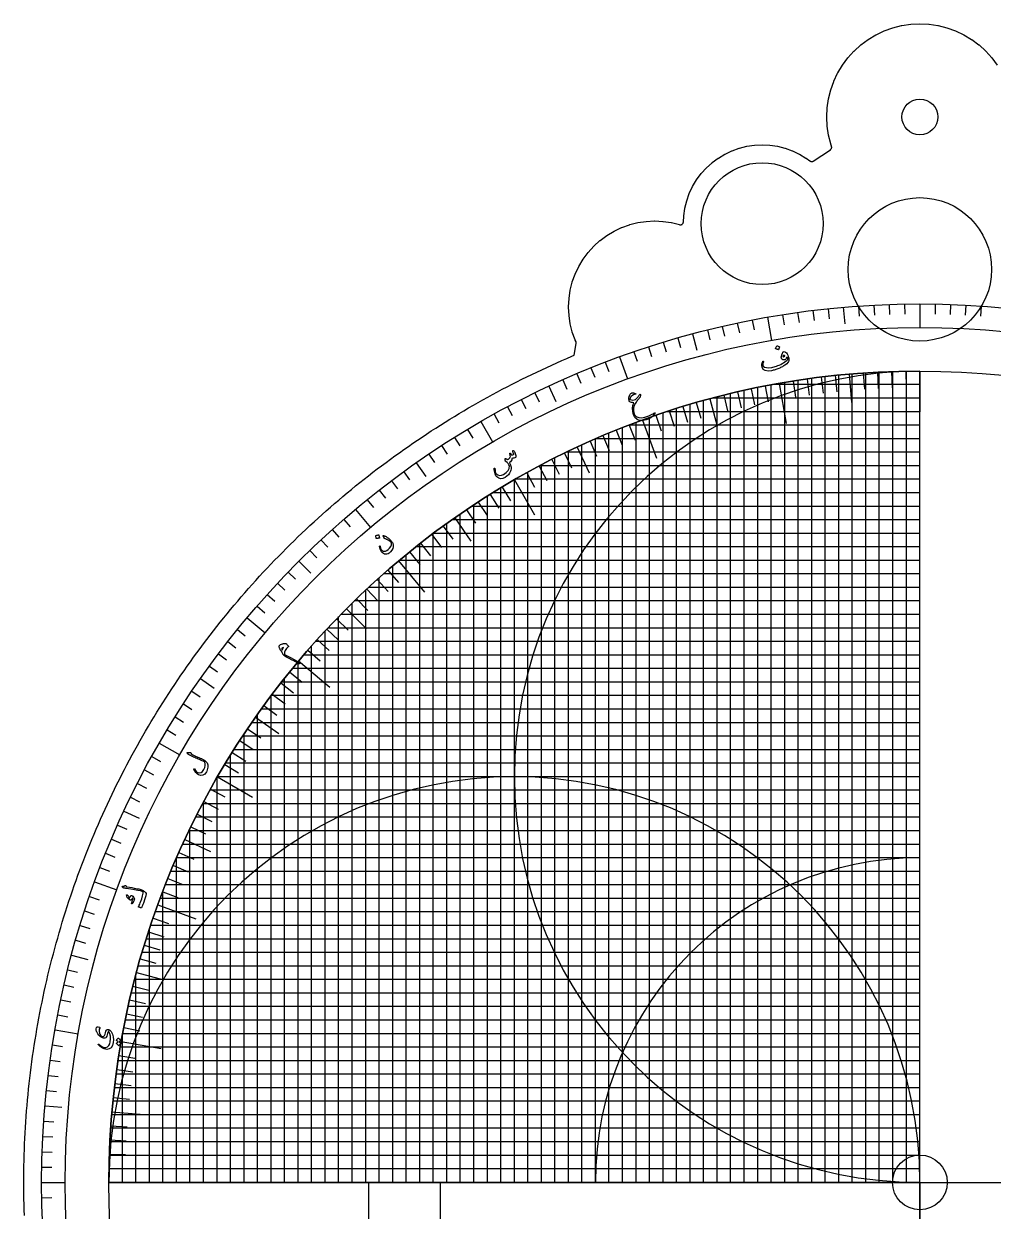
# Model space of a CAD drawing. Header units: millimetres. Extents: x -92 to 92, y -92 to 118.
# Drawn here: x -91.5 to 7.5, y -2.9 to 118.3 of the extents above; entities that cross this region are included whole.
import ezdxf

# ---------------------------------------------------------------- set-up
doc = ezdxf.new("R2010")
doc.units = ezdxf.units.MM
for name, color, linetype in [('CUT_INNER', 6, 'Continuous'), ('CUT_OUTER', 1, 'Continuous'), ('ENGRAVE', 7, 'Continuous'), ('ENGRAVE_FINE', 8, 'Continuous'), ('TEXT', 5, 'Continuous')]:
    doc.layers.add(name, color=color, linetype=linetype)

msp = doc.modelspace()

# ---------------------------------------------------------------- linework, layer by layer
at = {"layer": 'CUT_INNER'}
for centre, radius in [((0, 108.7491), 1.83), ((-16.104, 97.8606), 6.222), ((0, 93.1941), 7.32), ((0, 0), 2.795)]:
    msp.add_circle(centre, radius, dxfattribs=at)
at = {"layer": 'CUT_OUTER'}
msp.add_lwpolyline([(-91.438, -3.3679), (-91.4569, -2.8067), (-91.4724, -2.2455), (-91.4845, -1.6842), (-91.4931, -1.1228), (-91.4983, -0.5614), (-91.5, 0), (-91.4983, 0.5614), (-91.4931, 1.1228), (-91.4845, 1.6842), (-91.4724, 2.2455), (-91.4569, 2.8067), (-91.438, 3.3679), (-91.4156, 3.9289), (-91.3898, 4.4897), (-91.3605, 5.0504), (-91.3278, 5.6108), (-91.2917, 6.1711), (-91.2521, 6.7312), (-91.2091, 7.2909), (-91.1626, 7.8505), (-91.1127, 8.4097), (-91.0594, 8.9686), (-91.0027, 9.5271), (-90.9425, 10.0853), (-90.8789, 10.6432), (-90.8119, 11.2006), (-90.7414, 11.7576), (-90.6676, 12.3141), (-90.5903, 12.8702), (-90.5097, 13.4258), (-90.4256, 13.9809), (-90.3381, 14.5355), (-90.2472, 15.0896), (-90.1529, 15.643), (-90.0552, 16.1959), (-89.9542, 16.7481), (-89.8497, 17.2998), (-89.7419, 17.8508), (-89.6306, 18.4011), (-89.516, 18.9507), (-89.3981, 19.4996), (-89.2767, 20.0478), (-89.1521, 20.5952), (-89.024, 21.1418), (-88.8926, 21.6877), (-88.7579, 22.2327), (-88.6198, 22.7769), (-88.4783, 23.3202), (-88.3336, 23.8627), (-88.1855, 24.4042), (-88.0341, 24.9449), (-87.8794, 25.4846), (-87.7214, 26.0233), (-87.56, 26.561), (-87.3954, 27.0978), (-87.2275, 27.6335), (-87.0563, 28.1682), (-86.8818, 28.7019), (-86.7041, 29.2344), (-86.5231, 29.7659), (-86.3388, 30.2962), (-86.1513, 30.8254), (-85.9605, 31.3535), (-85.7665, 31.8803), (-85.5693, 32.406), (-85.3688, 32.9304), (-85.1652, 33.4536), (-84.9583, 33.9755), (-84.7482, 34.4962), (-84.535, 35.0155), (-84.3185, 35.5336), (-84.0989, 36.0503), (-83.8761, 36.5656), (-83.6502, 37.0796), (-83.4211, 37.5922), (-83.1889, 38.1033), (-82.9535, 38.613), (-82.715, 39.1213), (-82.4734, 39.6281), (-82.2287, 40.1334), (-81.9809, 40.6372), (-81.73, 41.1394), (-81.4761, 41.6401), (-81.219, 42.1393), (-80.9589, 42.6368), (-80.6958, 43.1328), (-80.4296, 43.6271), (-80.1604, 44.1198), (-79.8882, 44.6108), (-79.613, 45.1002), (-79.3347, 45.5878), (-79.0535, 46.0738), (-78.7693, 46.558), (-78.4822, 47.0404), (-78.1921, 47.5211), (-77.899, 48), (-77.603, 48.477), (-77.3041, 48.9523), (-77.0023, 49.4257), (-76.6976, 49.8972), (-76.39, 50.3669), (-76.0795, 50.8347), (-75.7661, 51.3005), (-75.4499, 51.7645), (-75.1309, 52.2264), (-74.809, 52.6864), (-74.4843, 53.1445), (-74.1568, 53.6005), (-73.8266, 54.0545), (-73.4935, 54.5065), (-73.1577, 54.9564), (-72.8191, 55.4043), (-72.4778, 55.85), (-72.1337, 56.2937), (-71.7869, 56.7352), (-71.4375, 57.1746), (-71.0853, 57.6119), (-70.7305, 58.047), (-70.373, 58.4799), (-70.0128, 58.9106), (-69.65, 59.3391), (-69.2846, 59.7653), (-68.9166, 60.1893), (-68.546, 60.611), (-68.1728, 61.0305), (-67.797, 61.4476), (-67.4187, 61.8625), (-67.0379, 62.275), (-66.6545, 62.6852), (-66.2686, 63.093), (-65.8802, 63.4984), (-65.4894, 63.9014), (-65.096, 64.3021), (-64.7003, 64.7003), (-64.3021, 65.096), (-63.9014, 65.4894), (-63.4984, 65.8802), (-63.093, 66.2686), (-62.6852, 66.6545), (-62.275, 67.0379), (-61.8625, 67.4187), (-61.4476, 67.797), (-61.0305, 68.1728), (-60.611, 68.546), (-60.1893, 68.9166), (-59.7653, 69.2846), (-59.3391, 69.65), (-58.9106, 70.0128), (-58.4799, 70.373), (-58.047, 70.7305), (-57.6119, 71.0853), (-57.1746, 71.4375), (-56.7352, 71.7869), (-56.2937, 72.1337), (-55.85, 72.4778), (-55.4043, 72.8191), (-54.9564, 73.1577), (-54.5065, 73.4935), (-54.0545, 73.8266), (-53.6005, 74.1568), (-53.1445, 74.4843), (-52.6864, 74.809), (-52.2264, 75.1309), (-51.7645, 75.4499), (-51.3005, 75.7661), (-50.8347, 76.0795), (-50.3669, 76.39), (-49.8972, 76.6976), (-49.4257, 77.0023), (-48.9523, 77.3041), (-48.477, 77.603), (-48, 77.899), (-47.5211, 78.1921), (-47.0404, 78.4822), (-46.558, 78.7693), (-46.0738, 79.0535), (-45.5878, 79.3347), (-45.1002, 79.613), (-44.6108, 79.8882), (-44.1198, 80.1604), (-43.6271, 80.4296), (-43.1328, 80.6958), (-42.6368, 80.9589), (-42.1393, 81.219), (-41.6401, 81.4761), (-41.1394, 81.73), (-40.6372, 81.9809), (-40.1334, 82.2287), (-39.6281, 82.4734), (-39.1213, 82.715), (-38.613, 82.9535), (-38.1033, 83.1889), (-37.5922, 83.4211), (-37.0796, 83.6502), (-36.5656, 83.8761), (-36.0503, 84.0989), (-35.5336, 84.3185), (-35.2866, 84.4217), (-35.0861, 85.6248), (-35.0826, 85.6549), (-35.0822, 85.6852), (-35.0848, 85.7155), (-35.0905, 85.7453), (-35.0992, 85.7743), (-35.1108, 85.8024), (-35.1962, 85.983), (-35.2018, 85.9966), (-35.4873, 86.7943), (-35.4916, 86.8084), (-35.6974, 87.6303), (-35.7003, 87.6447), (-35.8246, 88.4829), (-35.8261, 88.4975), (-35.8676, 89.3438), (-35.8676, 89.3585), (-35.8261, 90.2048), (-35.8246, 90.2194), (-35.7003, 91.0575), (-35.6974, 91.072), (-35.4916, 91.8939), (-35.4873, 91.9079), (-35.2018, 92.7057), (-35.1962, 92.7193), (-34.8339, 93.4852), (-34.827, 93.4982), (-34.3914, 94.2249), (-34.3832, 94.2372), (-33.8785, 94.9177), (-33.8692, 94.9291), (-33.3002, 95.5569), (-33.2898, 95.5673), (-32.662, 96.1363), (-32.6506, 96.1456), (-31.97, 96.6504), (-31.9578, 96.6586), (-31.2311, 97.0941), (-31.2181, 97.1011), (-30.4521, 97.4633), (-30.4386, 97.469), (-29.6408, 97.7544), (-29.6267, 97.7587), (-28.8048, 97.9646), (-28.7904, 97.9674), (-27.9523, 98.0918), (-27.9376, 98.0932), (-27.0914, 98.1348), (-27.0766, 98.1348), (-26.2304, 98.0932), (-26.2157, 98.0918), (-25.3776, 97.9674), (-25.3632, 97.9646), (-24.5413, 97.7587), (-24.5345, 97.7566), (-24.5067, 97.7496), (-24.4783, 97.7453), (-24.4497, 97.7437), (-24.4211, 97.7449), (-24.3926, 97.7487), (-24.3647, 97.7553), (-24.3376, 97.7645), (-24.3114, 97.7763), (-24.2865, 97.7905), (-24.2631, 97.807), (-24.2413, 97.8256), (-24.2215, 97.8463), (-24.2037, 97.8687), (-24.1881, 97.8928), (-24.1749, 97.9182), (-24.1641, 97.9448), (-24.156, 97.9723), (-24.1505, 98.0004), (-24.1477, 98.029), (-24.1176, 98.6425), (-24.1161, 98.6572), (-24.0024, 99.4242), (-23.9995, 99.4386), (-23.8111, 100.1909), (-23.8068, 100.2049), (-23.5456, 100.9351), (-23.5399, 100.9487), (-23.2084, 101.6497), (-23.2014, 101.6626), (-22.8028, 102.3278), (-22.7946, 102.34), (-22.3327, 102.9629), (-22.3233, 102.9742), (-21.8026, 103.5488), (-21.7922, 103.5592), (-21.2176, 104.08), (-21.2062, 104.0893), (-20.5834, 104.5512), (-20.5711, 104.5594), (-19.906, 104.9581), (-19.893, 104.965), (-19.192, 105.2966), (-19.1784, 105.3022), (-18.4483, 105.5634), (-18.4342, 105.5677), (-17.682, 105.7561), (-17.6676, 105.759), (-16.9005, 105.8728), (-16.8859, 105.8742), (-16.1114, 105.9123), (-16.0966, 105.9123), (-15.3221, 105.8742), (-15.3075, 105.8728), (-14.5404, 105.759), (-14.526, 105.7561), (-13.7738, 105.5677), (-13.7597, 105.5634), (-13.0296, 105.3022), (-13.016, 105.2966), (-12.315, 104.965), (-12.302, 104.9581), (-11.6369, 104.5594), (-11.6246, 104.5512), (-11.2295, 104.2582), (-11.2041, 104.2413), (-11.1771, 104.227), (-11.1487, 104.2156), (-11.1194, 104.2071), (-11.0893, 104.2016), (-11.0589, 104.1993), (-11.0284, 104.2), (-10.9981, 104.2038), (-10.9683, 104.2107), (-10.9394, 104.2206), (-10.9117, 104.2334), (-10.8854, 104.2489), (-9.14, 105.4028), (-9.117, 105.4196), (-9.0957, 105.4385), (-9.0763, 105.4594), (-9.059, 105.482), (-9.0439, 105.5062), (-9.0311, 105.5317), (-9.0208, 105.5582), (-9.0131, 105.5857), (-9.008, 105.6137), (-9.0056, 105.6421), (-9.006, 105.6706), (-9.009, 105.6989), (-9.0147, 105.7268), (-9.023, 105.7541), (-9.1038, 105.9799), (-9.108, 105.9939), (-9.3314, 106.8855), (-9.3342, 106.8999), (-9.4691, 107.8091), (-9.4705, 107.8238), (-9.5156, 108.7418), (-9.5156, 108.7565), (-9.4705, 109.6745), (-9.4691, 109.6892), (-9.3342, 110.5983), (-9.3314, 110.6128), (-9.108, 111.5043), (-9.1038, 111.5184), (-8.7941, 112.3838), (-8.7885, 112.3974), (-8.3955, 113.2283), (-8.3886, 113.2413), (-7.9161, 114.0296), (-7.9079, 114.0419), (-7.3604, 114.7801), (-7.351, 114.7915), (-6.7338, 115.4725), (-6.7234, 115.4829), (-6.0423, 116.1002), (-6.031, 116.1095), (-5.2927, 116.657), (-5.2805, 116.6652), (-4.4921, 117.1377), (-4.4792, 117.1446), (-3.6483, 117.5376), (-3.6347, 117.5433), (-2.7693, 117.8529), (-2.7552, 117.8572), (-1.8636, 118.0805), (-1.8492, 118.0834), (-0.94, 118.2182), (-0.9254, 118.2197), (-0.0074, 118.2648), (0.0074, 118.2648), (0.9254, 118.2197), (0.94, 118.2182), (1.8492, 118.0834), (1.8636, 118.0805), (2.7552, 117.8572), (2.7693, 117.8529), (3.6347, 117.5433), (3.6483, 117.5376), (4.4792, 117.1446), (4.4921, 117.1377), (5.2805, 116.6652), (5.2927, 116.657), (6.031, 116.1095), (6.0423, 116.1002), (6.7234, 115.4829), (6.7338, 115.4725), (7.351, 114.7915), (7.3604, 114.7801), (7.9079, 114.0419)], dxfattribs=at)
at = {"layer": 'ENGRAVE'}
for points in [[(-7.8153, 89.3288), (-7.6657, 87.6197)], [(0, 89.67), (0, 87.2681)], [(-15.571, 88.3077), (-15.154, 85.9423)], [(-23.2083, 86.6146), (-22.7643, 84.9574)], [(-30.6689, 84.2622), (-29.8475, 82.0052)], [(-7.2171, 82.4924), (-6.9645, 79.6052)], [(-6.9006, 0), (-6.9006, 82.5195)], [(0, -82.8075), (0, 82.8075)], [(0, 0), (0, 82.8075)], [(0, 82.8075), (0, 78.6671)], [(-37.8962, 81.2686), (-37.1711, 79.7137)], [(-14.3794, 81.5495), (-13.6604, 77.472)], [(-13.8013, 0), (-13.8013, 81.6493)], [(-20.7019, 0), (-20.7019, 80.178)], [(-21.4322, 79.9859), (-20.682, 77.1864)], [(-44.835, 77.6565), (-43.6341, 75.5764)], [(-28.3218, 77.8136), (-26.9057, 73.9229)], [(-27.6025, 0), (-27.6025, 78.0717)], [(-34.5031, 0), (-34.5031, 75.2769)], [(0, 75.9069), (-33.0942, 75.9069)], [(-34.996, 75.0491), (-33.7711, 72.4224)], [(-51.4326, 73.4534), (-50.4486, 72.048)], [(-41.4038, 0), (-41.4038, 71.7134)], [(-41.4038, 71.7134), (-39.3336, 68.1277)], [(-57.6388, 68.6912), (-56.0949, 66.8513)], [(0, 69.0062), (-45.7736, 69.0062)], [(-48.3044, 0), (-48.3044, 67.259)], [(-47.4964, 67.8319), (-45.8341, 65.4578)], [(-63.4063, 63.4063), (-62.1931, 62.1931)], [(-53.2276, 63.4342), (-50.5663, 60.2625)], [(0, 62.1056), (-54.772, 62.1056)], [(-55.205, 0), (-55.205, 61.7211)], [(-58.5537, 58.5537), (-56.5044, 56.5044)], [(-68.6912, 57.6388), (-66.8513, 56.0949)], [(-62.1056, 0), (-62.1056, 54.772)], [(0, 55.205), (-61.7211, 55.205)], [(-63.4342, 53.2276), (-60.2625, 50.5663)], [(-73.4534, 51.4326), (-72.048, 50.4486)], [(-67.8319, 47.4964), (-65.4578, 45.8341)], [(0, 48.3044), (-67.259, 48.3044)], [(-69.0062, 0), (-69.0062, 45.7736)], [(-77.6565, 44.835), (-75.5764, 43.6341)], [(0, 41.4038), (-71.7134, 41.4038)], [(-71.7134, 41.4037), (-68.1277, 39.3336)], [(-81.2686, 37.8962), (-79.7137, 37.1711)], [(0, 34.5031), (-75.2769, 34.5031)], [(-75.0491, 34.996), (-72.4224, 33.7711)], [(-75.9069, 0), (-75.9069, 33.0942)], [(-84.2622, 30.6689), (-82.0052, 29.8475)], [(-77.8136, 28.3218), (-73.9229, 26.9057)], [(0, 27.6025), (-78.0717, 27.6025)], [(-86.6146, 23.2083), (-84.9574, 22.7643)], [(0, 20.7019), (-80.178, 20.7019)], [(-79.9859, 21.4322), (-77.1864, 20.682)], [(-88.3077, 15.571), (-85.9423, 15.154)], [(0, 13.8013), (-81.6493, 13.8013)], [(-81.5495, 14.3794), (-77.472, 13.6604)], [(-89.3288, 7.8153), (-87.6197, 7.6657)], [(0, 6.9006), (-82.5195, 6.9006)], [(-82.4924, 7.2171), (-79.6052, 6.9645)], [(-89.67, 0), (-87.2681, 0)], [(-82.8075, 0), (82.8075, 0)], [(0, 0), (-82.8075, 0)], [(-82.8075, 0), (-78.6671, 0)], [(-56.3091, 0), (-56.3091, -56.3091), (56.3091, -56.3091), (56.3091, 0)], [(-56.3091, 0), (-48.9889, 0)], [(-48.9889, 0), (-48.9889, -48.9889), (48.9889, -48.9889), (48.9889, 0)], [(0, 0), (0, -56.3091)]]:
    msp.add_lwpolyline(points, dxfattribs=at)
for radius in [89.67, 89.67, 87.2681, 82.8075, 82.8075]:
    msp.add_circle((0, 0), radius, dxfattribs=at)
for centre, radius, start, end in [((0, 0), 82.8075, 90, 180), ((0, 41.4038), 41.4038, 90, 270), ((-41.4038, 0), 41.4038, 0, 180), ((0, 0), 33.1298, 90, 180)]:
    msp.add_arc(centre, radius, start, end, dxfattribs=at)
at = {"layer": 'ENGRAVE_FINE'}
for points in [[(-14.0275, 88.566), (-13.8664, 87.5493)], [(-12.4797, 88.7973), (-12.3364, 87.778)], [(-10.928, 89.0016), (-10.8026, 87.9799)], [(-9.3731, 89.1788), (-9.2655, 88.155)], [(-6.2551, 89.4516), (-6.1833, 88.4247)], [(-4.693, 89.5471), (-4.6391, 88.5191)], [(-3.1294, 89.6154), (-3.0935, 88.5866)], [(-1.565, 89.6563), (-1.547, 88.6271)], [(1.565, 89.6563), (1.547, 88.6271)], [(3.1294, 89.6154), (3.0935, 88.5866)], [(4.693, 89.5471), (4.6391, 88.5191)], [(6.2551, 89.4516), (6.1833, 88.4247)], [(-20.1714, 87.3718), (-19.9398, 86.3688)], [(-18.6434, 87.7105), (-18.4294, 86.7036)], [(-17.1098, 88.0225), (-16.9134, 87.012)], [(-24.7164, 86.1963), (-24.4327, 85.2068)], [(-21.6931, 87.0064), (-21.4441, 86.0076)], [(-27.7096, 85.2812), (-27.3915, 84.3022)], [(-26.217, 85.7518), (-25.916, 84.7675)], [(-32.1349, 83.7142), (-31.766, 82.7532)], [(-29.1937, 84.7847), (-28.8586, 83.8114)], [(-35.0369, 82.5417), (-34.6347, 81.5941)], [(-33.591, 83.1406), (-33.2054, 82.1862)], [(-5.7764, 82.6058), (-5.6608, 80.9537)], [(-5.5205, 0), (-5.5205, 82.6233)], [(-4.3338, 82.694), (-4.2471, 81.0401)], [(-4.1404, 0), (-4.1404, 82.7039)], [(-2.8899, 82.7571), (-2.8321, 81.1019)], [(-2.7603, 0), (-2.7603, 82.7615)], [(-1.4452, 82.7949), (-1.4163, 81.139)], [(-1.3801, 0), (-1.3801, 82.796)], [(-36.4721, 81.9176), (-36.0534, 80.9772)], [(-15.8004, 81.2861), (-15.4844, 79.6604)], [(-15.1814, 0), (-15.1814, 81.404)], [(0, 81.4274), (-15.0554, 81.4274)], [(-12.9539, 81.788), (-12.6949, 80.1522)], [(-12.4211, 0), (-12.4211, 81.8706)], [(-11.5246, 82.0016), (-11.2941, 80.3616)], [(-11.041, 0), (-11.041, 82.0681)], [(-10.0917, 82.1903), (-9.8899, 80.5465)], [(-9.6609, 0), (-9.6609, 82.242)], [(-8.6557, 82.3539), (-8.4826, 80.7068)], [(-8.2808, 0), (-8.2808, 82.3924)], [(-39.3087, 80.5949), (-38.8575, 79.6697)], [(0, 80.0473), (-21.2019, 80.0473)], [(-20.0329, 80.3478), (-19.6323, 78.7408)], [(-19.3218, 0), (-19.3218, 80.5217)], [(-18.6276, 80.6851), (-18.2551, 79.0714)], [(-17.9416, 0), (-17.9416, 80.8405)], [(-17.2166, 80.998), (-16.8723, 79.378)], [(-16.5615, 0), (-16.5615, 81.1344)], [(-42.0975, 79.1739), (-41.6143, 78.265)], [(-40.7093, 79.8966), (-40.242, 78.9794)], [(-24.8422, 0), (-24.8422, 78.9933)], [(-24.2106, 79.1892), (-23.7264, 77.6054)], [(-23.4621, 0), (-23.4621, 79.4142)], [(-22.8248, 79.5997), (-22.3683, 78.0077)], [(-22.082, 0), (-22.082, 79.8089)], [(-43.4729, 78.4271), (-42.9738, 77.5268)], [(-26.9595, 78.296), (-26.4203, 76.7301)], [(-26.2224, 0), (-26.2224, 78.546)], [(0, 78.6671), (-25.8566, 78.6671)], [(-25.5889, 78.7546), (-25.0771, 77.1795)], [(-46.1835, 76.8622), (-45.6533, 75.9798)], [(-31.7429, 0), (-31.7429, 76.4818)], [(-31.0202, 76.7778), (-30.3998, 75.2422)], [(-30.3628, 0), (-30.3628, 77.0402)], [(0, 77.287), (-29.7288, 77.287)], [(-29.6756, 77.3075), (-29.082, 75.7613)], [(-28.9826, 0), (-28.9826, 77.5699)], [(-48.8378, 75.2036), (-48.2771, 74.3403)], [(-47.5179, 76.0445), (-46.9724, 75.1715)], [(-33.6808, 75.6484), (-33.0072, 74.1354)], [(-33.123, 0), (-33.123, 75.8943)], [(-32.3555, 76.2247), (-31.7084, 74.7002)], [(-50.1428, 74.3398), (-49.5672, 73.4864)], [(-37.2634, 0), (-37.2634, 73.9495)], [(-36.3004, 74.4269), (-35.5744, 72.9384)], [(0, 74.5268), (-36.095, 74.5268)], [(-35.8832, 0), (-35.8832, 74.6289)], [(-38.8758, 73.1147), (-38.0983, 71.6524)], [(0, 73.1466), (-38.8156, 73.1466)], [(-38.6435, 0), (-38.6435, 73.2377)], [(-37.5938, 73.782), (-36.8419, 72.3064)], [(-53.9648, 71.6136), (-53.3453, 70.7916)], [(-52.7067, 72.5446), (-52.1017, 71.7118)], [(0, 71.7665), (-41.3116, 71.7665)], [(-40.1459, 72.4251), (-39.343, 70.9766)], [(-40.0236, 0), (-40.0236, 72.4927)], [(-55.2064, 70.6609), (-54.5726, 69.8498)], [(0, 70.3864), (-43.6216, 70.3864)], [(-42.7839, 0), (-42.7839, 70.8987)], [(-42.649, 70.9799), (-41.796, 69.5603)], [(-56.4312, 69.6867), (-55.7834, 68.8867)], [(-45.5441, 0), (-45.5441, 69.1579)], [(-45.1002, 69.4482), (-44.1982, 68.0592)], [(-44.164, 0), (-44.164, 70.0473)], [(-43.8813, 70.2247), (-43.0037, 68.8202)], [(-46.9243, 0), (-46.9243, 68.229)], [(-46.3054, 68.6505), (-45.3793, 67.2775)], [(-58.8288, 67.6748), (-58.1535, 66.8979)], [(-48.673, 66.9927), (-47.6996, 65.6528)], [(0, 67.6261), (-47.789, 67.6261)], [(-61.1548, 65.5805), (-60.4528, 64.8276)], [(-60.0009, 66.6378), (-59.3122, 65.8728)], [(-49.8348, 66.133), (-48.8381, 64.8103)], [(-49.6845, 0), (-49.6845, 66.246)], [(0, 66.246), (-49.6845, 66.246)], [(-62.29, 64.5032), (-61.575, 63.7627)], [(-52.1124, 64.3535), (-51.0702, 63.0664)], [(0, 64.8659), (-51.4733, 64.8659)], [(-51.0646, 0), (-51.0646, 65.1881)], [(-50.9814, 65.2532), (-49.9618, 63.9481)], [(0, 63.4858), (-53.1662, 63.4858)], [(-52.4448, 0), (-52.4448, 64.083)], [(-64.5032, 62.29), (-63.7627, 61.575)], [(-54.3266, 62.4956), (-53.2401, 61.2457)], [(-53.8249, 0), (-53.8249, 62.9283)], [(-65.5805, 61.1548), (-64.8276, 60.4528)], [(0, 60.7255), (-56.2983, 60.7255)], [(-55.409, 61.538), (-54.3009, 60.3072)], [(-66.6378, 60.0009), (-65.8728, 59.3122)], [(-57.5229, 59.5667), (-56.3725, 58.3754)], [(-56.5851, 0), (-56.5851, 60.4583)], [(-56.4746, 60.5616), (-55.3451, 59.3503)], [(-67.6748, 58.8288), (-66.8979, 58.1535)], [(-57.9652, 0), (-57.9652, 59.1364)], [(0, 59.3454), (-57.7513, 59.3454)], [(-59.5667, 57.5229), (-58.3754, 56.3725)], [(-59.3454, 0), (-59.3454, 57.7513)], [(0, 57.9652), (-59.1364, 57.9652)], [(-69.6867, 56.4312), (-68.8867, 55.7834)], [(-60.7255, 0), (-60.7255, 56.2983)], [(-60.5616, 56.4746), (-59.3503, 55.3451)], [(0, 56.5851), (-60.4583, 56.5851)], [(-70.6609, 55.2064), (-69.8498, 54.5726)], [(-61.538, 55.409), (-60.3072, 54.3009)], [(-71.6136, 53.9648), (-70.7916, 53.3453)], [(0, 53.8249), (-62.9283, 53.8249)], [(-62.4956, 54.3266), (-61.2457, 53.2401)], [(-72.5446, 52.7067), (-71.7118, 52.1017)], [(0, 52.4448), (-64.083, 52.4448)], [(-63.4858, 0), (-63.4858, 53.1662)], [(-65.2532, 50.9814), (-63.9481, 49.9618)], [(0, 51.0646), (-65.1881, 51.0646)], [(-64.8659, 0), (-64.8659, 51.4733)], [(-64.3535, 52.1124), (-63.0664, 51.0702)], [(-74.3398, 50.1428), (-73.4864, 49.5672)], [(-66.133, 49.8348), (-64.8103, 48.8381)], [(-75.2036, 48.8378), (-74.3403, 48.2771)], [(-66.9927, 48.673), (-65.6528, 47.6996)], [(0, 49.6845), (-66.246, 49.6845)], [(-66.246, 0), (-66.246, 49.6845)], [(-76.0445, 47.5179), (-75.1715, 46.9724)], [(-67.6261, 0), (-67.6261, 47.789)], [(-76.8622, 46.1835), (-75.9798, 45.6533)], [(-68.6505, 46.3054), (-67.2775, 45.3793)], [(0, 46.9243), (-68.229, 46.9243)], [(-69.4482, 45.1002), (-68.0592, 44.1982)], [(0, 45.5441), (-69.1579, 45.5441)], [(-70.2247, 43.8813), (-68.8202, 43.0037)], [(0, 44.164), (-70.0473, 44.164)], [(-78.4271, 43.4729), (-77.5268, 42.9738)], [(-70.9799, 42.649), (-69.5603, 41.796)], [(0, 42.7839), (-70.8987, 42.7839)], [(-70.3864, 0), (-70.3864, 43.6216)], [(-79.1739, 42.0975), (-78.265, 41.6143)], [(-71.7665, 0), (-71.7665, 41.3116)], [(-79.8966, 40.7093), (-78.9794, 40.242)], [(0, 40.0236), (-72.4927, 40.0236)], [(-72.4251, 40.1459), (-70.9766, 39.343)], [(-80.5949, 39.3087), (-79.6697, 38.8575)], [(-73.1466, 0), (-73.1466, 38.8156)], [(-73.1147, 38.8758), (-71.6524, 38.0983)], [(-73.782, 37.5938), (-72.3064, 36.8419)], [(0, 38.6435), (-73.2377, 38.6435)], [(-81.9176, 36.4721), (-80.9772, 36.0534)], [(0, 37.2634), (-73.9495, 37.2634)], [(0, 35.8832), (-74.6289, 35.8832)], [(-74.5268, 0), (-74.5268, 36.095)], [(-74.4269, 36.3004), (-72.9384, 35.5744)], [(-82.5417, 35.0369), (-81.5941, 34.6347)], [(-83.1406, 33.591), (-82.1862, 33.2054)], [(0, 33.123), (-75.8943, 33.123)], [(-75.6484, 33.6808), (-74.1354, 33.0072)], [(-83.7142, 32.1349), (-82.7532, 31.766)], [(0, 31.7429), (-76.4818, 31.7429)], [(-76.2247, 32.3555), (-74.7002, 31.7084)], [(0, 30.3628), (-77.0402, 30.3628)], [(-76.7778, 31.0202), (-75.2422, 30.3998)], [(-84.7847, 29.1937), (-83.8114, 28.8586)], [(-77.3075, 29.6756), (-75.7613, 29.082)], [(-77.287, 0), (-77.287, 29.7288)], [(0, 28.9826), (-77.5699, 28.9826)], [(-85.2812, 27.7096), (-84.3022, 27.3915)], [(-78.296, 26.9595), (-76.7301, 26.4203)], [(-85.7518, 26.217), (-84.7675, 25.916)], [(-78.7546, 25.5889), (-77.1795, 25.0771)], [(-78.6671, 0), (-78.6671, 25.8566)], [(0, 26.2224), (-78.546, 26.2224)], [(-86.1963, 24.7164), (-85.2068, 24.4327)], [(0, 24.8422), (-78.9933, 24.8422)], [(0, 23.4621), (-79.4142, 23.4621)], [(-79.1892, 24.2106), (-77.6054, 23.7264)], [(0, 22.082), (-79.8089, 22.082)], [(-79.5997, 22.8248), (-78.0077, 22.3683)], [(-87.0064, 21.6931), (-86.0076, 21.4441)], [(-80.0473, 0), (-80.0473, 21.2019)], [(-87.3718, 20.1714), (-86.3688, 19.9398)], [(-80.3478, 20.0329), (-78.7408, 19.6323)], [(-87.7105, 18.6434), (-86.7036, 18.4294)], [(-80.6851, 18.6276), (-79.0714, 18.2551)], [(0, 19.3218), (-80.5217, 19.3218)], [(-88.0225, 17.1098), (-87.012, 16.9134)], [(-80.998, 17.2166), (-79.378, 16.8723)], [(0, 17.9416), (-80.8405, 17.9416)], [(-81.2861, 15.8004), (-79.6604, 15.4844)], [(0, 16.5615), (-81.1344, 16.5615)], [(-81.4274, 0), (-81.4274, 15.0554)], [(0, 15.1814), (-81.404, 15.1814)], [(-88.566, 14.0275), (-87.5493, 13.8664)], [(-88.7973, 12.4797), (-87.778, 12.3364)], [(0, 12.4211), (-81.8706, 12.4211)], [(-81.788, 12.9539), (-80.1522, 12.6949)], [(-89.0016, 10.928), (-87.9799, 10.8026)], [(0, 11.041), (-82.0681, 11.041)], [(-82.0016, 11.5246), (-80.3616, 11.2941)], [(-82.1903, 10.0917), (-80.5465, 9.8899)], [(-89.1788, 9.3731), (-88.155, 9.2655)], [(-82.3539, 8.6557), (-80.7068, 8.4826)], [(0, 9.6609), (-82.242, 9.6609)], [(0, 8.2808), (-82.3924, 8.2808)], [(-89.4516, 6.2551), (-88.4247, 6.1833)], [(0, 5.5205), (-82.6233, 5.5205)], [(-82.6058, 5.7764), (-80.9537, 5.6608)], [(-89.5471, 4.693), (-88.5191, 4.6391)], [(0, 4.1404), (-82.7039, 4.1404)], [(-82.694, 4.3338), (-81.0401, 4.2471)], [(-89.6154, 3.1294), (-88.5866, 3.0935)], [(0, 2.7603), (-82.7615, 2.7603)], [(-82.7571, 2.8899), (-81.1019, 2.8321)], [(-89.6563, 1.565), (-88.6271, 1.547)], [(0, 1.3801), (-82.796, 1.3801)], [(-82.7949, 1.4452), (-81.139, 1.4163)], [(-89.6563, -1.565), (-88.6271, -1.547)]]:
    msp.add_lwpolyline(points, dxfattribs=at)
at = {"layer": 'TEXT'}
for points in [[(-14.6184, 85.3826), (-14.6149, 85.3874), (-14.6095, 85.3908), (-14.6022, 85.3929), (-14.5929, 85.3936), (-14.5239, 85.379), (-14.4576, 85.358), (-14.3942, 85.3305), (-14.3337, 85.2967), (-14.3274, 85.2911), (-14.324, 85.285), (-14.3235, 85.2783), (-14.326, 85.2712), (-14.44, 84.9972), (-14.4448, 84.9903), (-14.452, 84.9876), (-14.4616, 84.9891), (-14.4736, 84.9948), (-14.4841, 84.9997), (-14.5004, 85.007), (-14.5227, 85.0166), (-14.551, 85.0285), (-14.5856, 85.0427), (-14.627, 85.0591), (-14.6752, 85.0776), (-14.7301, 85.0983), (-14.7376, 85.1021), (-14.7418, 85.1064), (-14.7426, 85.1113), (-14.7402, 85.1167)], [(-13.9148, 84.7832), (-13.8497, 84.7987), (-13.7802, 84.7843), (-13.7063, 84.74), (-13.6281, 84.6657), (-13.5529, 84.5648), (-13.4881, 84.4404), (-13.4335, 84.2926), (-13.3892, 84.1214), (-13.3774, 84.0587), (-13.3723, 83.9994), (-13.3741, 83.9437), (-13.3828, 83.8915), (-13.4253, 83.7832), (-13.497, 83.6748), (-13.5976, 83.5662), (-13.7272, 83.4572), (-13.8016, 83.4042), (-13.8789, 83.353), (-13.9592, 83.3034), (-14.0424, 83.2556), (-14.1287, 83.2095), (-14.2183, 83.165), (-14.3113, 83.1221), (-14.4076, 83.0808), (-14.5046, 83.0418), (-14.5999, 83.0057), (-14.6933, 82.9725), (-14.7849, 82.9423), (-14.875, 82.9152), (-14.9637, 82.8913), (-15.0512, 82.8707), (-15.1373, 82.8535), (-15.5032, 82.8163), (-15.7859, 82.8611), (-15.9859, 82.9887), (-16.1033, 83.1999), (-16.1156, 83.2518), (-16.1241, 83.312), (-16.1288, 83.3806), (-16.1295, 83.4574), (-16.1231, 83.5433), (-16.1076, 83.6283), (-16.0831, 83.7126), (-16.0494, 83.796), (-16.0439, 83.8059), (-16.0367, 83.8136), (-16.0278, 83.8191), (-16.0172, 83.8224), (-16.0065, 83.8229), (-15.9974, 83.8203), (-15.9897, 83.8144), (-15.9835, 83.8053), (-15.9794, 83.7947), (-15.9778, 83.7845), (-15.9789, 83.7746), (-15.9826, 83.765), (-16.0376, 83.5757), (-16.0386, 83.4228), (-15.9859, 83.3062), (-15.8797, 83.226), (-15.6676, 83.1615), (-15.4145, 83.147), (-15.1202, 83.1821), (-14.7841, 83.2664), (-14.6386, 83.3144), (-14.494, 83.3694), (-14.3503, 83.4316), (-14.2075, 83.5009), (-14.0657, 83.5773), (-13.9252, 83.6607), (-13.7857, 83.7512), (-13.6474, 83.8488), (-13.5748, 83.9077), (-13.5223, 83.967), (-13.49, 84.0268), (-13.4778, 84.0872), (-13.4956, 84.1245), (-13.5194, 84.1575), (-13.5492, 84.1862), (-13.5851, 84.2106), (-13.589, 84.2114), (-13.5932, 84.2084), (-13.5975, 84.2016), (-13.6021, 84.1911), (-13.6371, 84.108), (-13.6806, 84.0427), (-13.733, 83.9952), (-13.794, 83.9655), (-13.9111, 83.9445), (-14.0071, 83.9638), (-14.0822, 84.0233), (-14.1364, 84.1231), (-14.1515, 84.2167), (-14.1393, 84.3363), (-14.0997, 84.4818), (-14.0323, 84.6533), (-14.0092, 84.6967), (-13.9819, 84.7328), (-13.9505, 84.7617), (-13.9148, 84.7832)], [(-13.8032, 84.3292), (-13.7935, 84.3458), (-13.7924, 84.3611), (-13.7999, 84.3749), (-13.8161, 84.3874), (-13.8778, 84.4137), (-13.9285, 84.4141), (-13.9682, 84.3887), (-13.9969, 84.3375), (-13.9993, 84.3228), (-13.9983, 84.3104), (-13.9939, 84.3003), (-13.986, 84.2923), (-13.9352, 84.271), (-13.8879, 84.27), (-13.8439, 84.2894), (-13.8032, 84.3292)], [(-29.501, 80.5355), (-29.4566, 80.5667), (-29.4027, 80.5855), (-29.3395, 80.5918), (-29.2668, 80.5857), (-29.2283, 80.5785), (-29.1924, 80.5701), (-29.1588, 80.5606), (-29.1278, 80.55), (-29.0994, 80.5384), (-29.0735, 80.5261), (-29.0503, 80.513), (-29.0297, 80.4993), (-29.0139, 80.4843), (-29.0136, 80.4717), (-29.0287, 80.4614), (-29.0593, 80.4535), (-29.2512, 80.398), (-29.4099, 80.2943), (-29.5353, 80.1425), (-29.627, 79.943), (-29.6276, 79.932), (-29.6237, 79.9222), (-29.6154, 79.9136), (-29.6027, 79.9062), (-29.4578, 79.8633), (-29.3142, 79.8523), (-29.1719, 79.8731), (-29.0307, 79.9259), (-29.007, 79.9402), (-28.9785, 79.9641), (-28.9451, 79.9978), (-28.9068, 80.0411), (-28.8389, 80.1253), (-28.7788, 80.1996), (-28.7265, 80.264), (-28.682, 80.3185), (-28.6455, 80.3631), (-28.6168, 80.3979), (-28.5961, 80.4228), (-28.5834, 80.4378), (-28.5631, 80.4532), (-28.5484, 80.4511), (-28.5396, 80.4317), (-28.5364, 80.3949), (-28.5388, 80.2945), (-28.545, 80.2182), (-28.5548, 80.166), (-28.5683, 80.1379), (-28.6217, 80.0845), (-28.677, 80.0249), (-28.7341, 79.9591), (-28.7931, 79.887), (-28.854, 79.8087), (-28.9166, 79.7242), (-28.981, 79.6334), (-29.0472, 79.5364), (-29.1681, 79.311), (-29.2348, 79.0738), (-29.2477, 78.8252), (-29.2069, 78.5651), (-29.1602, 78.4325), (-29.0941, 78.3178), (-29.0087, 78.2208), (-28.904, 78.1415), (-28.6874, 78.0632), (-28.4096, 78.057), (-28.0701, 78.1222), (-27.6681, 78.258), (-27.6077, 78.2838), (-27.543, 78.3127), (-27.474, 78.3448), (-27.4008, 78.38), (-27.3236, 78.4186), (-27.2426, 78.4605), (-27.1578, 78.5059), (-27.0693, 78.5546), (-27.0536, 78.562), (-27.0412, 78.5651), (-27.0321, 78.5641), (-27.0262, 78.5589), (-27.0305, 78.5221), (-27.0745, 78.4531), (-27.1581, 78.3521), (-27.2812, 78.2187), (-27.3574, 78.1424), (-27.4261, 78.0813), (-27.4873, 78.0355), (-27.541, 78.0049), (-27.7486, 77.9129), (-27.9411, 77.8414), (-28.1189, 77.7906), (-28.2819, 77.7605), (-28.6125, 77.7652), (-28.8817, 77.8668), (-29.0897, 78.0661), (-29.2362, 78.3636), (-29.3225, 78.7013), (-29.3488, 79.0175), (-29.3147, 79.3124), (-29.2199, 79.5858), (-29.3503, 79.5946), (-29.4601, 79.6117), (-29.5494, 79.6373), (-29.6181, 79.6713), (-29.6393, 79.6874), (-29.657, 79.707), (-29.6712, 79.7302), (-29.6818, 79.7569), (-29.698, 79.8333), (-29.707, 79.908), (-29.7086, 79.981), (-29.703, 80.0523), (-29.6736, 80.2025), (-29.6302, 80.3331), (-29.5726, 80.4441), (-29.501, 80.5355)], [(-41.5762, 74.6549), (-41.5782, 74.6704), (-41.5766, 74.6831), (-41.5717, 74.6929), (-41.5632, 74.7), (-41.5502, 74.7053), (-41.5374, 74.7068), (-41.5249, 74.7043), (-41.5125, 74.6979), (-41.4759, 74.671), (-41.4392, 74.6327), (-41.4024, 74.5832), (-41.3656, 74.5224), (-41.3156, 74.4173), (-41.281, 74.3103), (-41.2619, 74.2014), (-41.2581, 74.0904), (-41.2617, 74.0613), (-41.2693, 74.0359), (-41.281, 74.0145), (-41.2967, 73.997), (-41.3646, 73.9531), (-41.4474, 73.9231), (-41.545, 73.9069), (-41.6576, 73.9045), (-41.674, 73.7636), (-41.7225, 73.6486), (-41.8029, 73.5595), (-41.9154, 73.4961), (-41.8846, 73.4334), (-41.8566, 73.3722), (-41.8316, 73.3124), (-41.8095, 73.254), (-41.7901, 73.1966), (-41.7733, 73.14), (-41.7589, 73.0841), (-41.747, 73.0289), (-41.7333, 72.9249), (-41.7352, 72.8204), (-41.7528, 72.7156), (-41.7859, 72.6102), (-41.8862, 72.4045), (-42.0144, 72.2259), (-42.1707, 72.0745), (-42.3552, 71.9499), (-42.5882, 71.8523), (-42.8045, 71.8288), (-43.0045, 71.8795), (-43.1883, 72.0048), (-43.2366, 72.0606), (-43.2826, 72.1333), (-43.3262, 72.2227), (-43.3675, 72.329), (-43.4042, 72.4506), (-43.4324, 72.583), (-43.452, 72.7263), (-43.463, 72.8805), (-43.4627, 72.8908), (-43.46, 72.8996), (-43.455, 72.9069), (-43.4476, 72.9128), (-43.4392, 72.9168), (-43.431, 72.9188), (-43.423, 72.9187), (-43.4153, 72.9166), (-43.4077, 72.9112), (-43.4021, 72.9042), (-43.3984, 72.8956), (-43.3967, 72.8854), (-43.3785, 72.6824), (-43.3498, 72.5236), (-43.3109, 72.4089), (-43.262, 72.3383), (-43.0939, 72.2184), (-42.9118, 72.167), (-42.7156, 72.1837), (-42.5048, 72.2684), (-42.2441, 72.4446), (-42.0546, 72.6479), (-41.9362, 72.8789), (-41.8889, 73.1381), (-41.9554, 73.2529), (-42.0437, 73.3637), (-42.1541, 73.4705), (-42.2866, 73.5731), (-42.3014, 73.5827), (-42.3122, 73.5927), (-42.3189, 73.6032), (-42.3216, 73.614), (-42.3245, 73.6549), (-42.3271, 73.6933), (-42.3292, 73.7294), (-42.3308, 73.7631), (-42.3319, 73.794), (-42.3321, 73.8219), (-42.3315, 73.8467), (-42.3301, 73.8683), (-42.3279, 73.8784), (-42.3232, 73.8847), (-42.3158, 73.8872), (-42.3058, 73.886), (-42.2999, 73.8842), (-42.2914, 73.8809), (-42.2802, 73.8764), (-42.2664, 73.8705), (-42.2502, 73.8631), (-42.2321, 73.854), (-42.212, 73.8431), (-42.19, 73.8304), (-42.1464, 73.8068), (-42.1122, 73.7911), (-42.0874, 73.7834), (-42.0718, 73.7837), (-41.9935, 73.82), (-41.926, 73.8752), (-41.8691, 73.9495), (-41.823, 74.0427), (-41.8148, 74.0919), (-41.8192, 74.1625), (-41.8361, 74.2545), (-41.8654, 74.368), (-41.8681, 74.3788), (-41.8679, 74.3893), (-41.8647, 74.3997), (-41.8584, 74.4098), (-41.8517, 74.4178), (-41.8442, 74.4235), (-41.8358, 74.4268), (-41.8265, 74.4277), (-41.8054, 74.4159), (-41.7822, 74.3844), (-41.757, 74.3332), (-41.7297, 74.2622), (-41.6513, 74.2593), (-41.5758, 74.2709), (-41.5032, 74.2968), (-41.4334, 74.3371), (-41.4461, 74.3578), (-41.4583, 74.3734), (-41.4702, 74.384), (-41.4817, 74.3897), (-41.4938, 74.3943), (-41.5029, 74.4006), (-41.5092, 74.4084), (-41.5126, 74.4179)], [(-55.5368, 66.0137), (-55.5363, 66.0196), (-55.5334, 66.0253), (-55.5281, 66.0308), (-55.5205, 66.0361), (-55.4538, 66.0582), (-55.3862, 66.0733), (-55.3178, 66.0816), (-55.2486, 66.0829), (-55.2404, 66.0812), (-55.2344, 66.0776), (-55.2306, 66.0721), (-55.2291, 66.0647), (-55.1885, 65.771), (-55.1891, 65.7627), (-55.1939, 65.7567), (-55.203, 65.7532), (-55.2162, 65.7521), (-55.2277, 65.7511), (-55.2454, 65.7491), (-55.2694, 65.7462), (-55.2998, 65.7423), (-55.3367, 65.7371), (-55.3806, 65.7304), (-55.4314, 65.7222), (-55.4891, 65.7124), (-55.4974, 65.7119), (-55.5032, 65.7135), (-55.5064, 65.7173), (-55.507, 65.7232)], [(-54.7432, 66.0305), (-54.6861, 66.0054), (-54.628, 65.9778), (-54.5691, 65.9478), (-54.5092, 65.9152), (-54.4484, 65.8797), (-54.3869, 65.8405), (-54.3246, 65.7976), (-54.2614, 65.7511), (-54.2006, 65.7032), (-54.1431, 65.6533), (-54.0888, 65.6015), (-54.0378, 65.5478), (-53.99, 65.492), (-53.9451, 65.434), (-53.9033, 65.3739), (-53.8644, 65.3115), (-53.8282, 65.2423), (-53.8, 65.1739), (-53.78, 65.1064), (-53.768, 65.0396), (-53.7694, 64.8639), (-53.8181, 64.6899), (-53.9141, 64.5176), (-54.0573, 64.3466), (-54.1763, 64.2414), (-54.2963, 64.1679), (-54.4176, 64.1261), (-54.5402, 64.116), (-54.6572, 64.1373), (-54.7667, 64.1857), (-54.8687, 64.2611), (-54.963, 64.3637), (-55.0445, 64.4881), (-55.1062, 64.6218), (-55.1479, 64.7649), (-55.1696, 64.9173), (-55.1692, 64.9371), (-55.1649, 64.9516), (-55.1567, 64.9608), (-55.1444, 64.9647), (-55.1294, 64.9639), (-55.1176, 64.9549), (-55.1093, 64.9376), (-55.1042, 64.9121), (-55.0606, 64.7341), (-54.9957, 64.5954), (-54.9098, 64.4957), (-54.8029, 64.435), (-54.6845, 64.4142), (-54.559, 64.4338), (-54.4266, 64.4939), (-54.2868, 64.5943), (-54.1411, 64.7431), (-54.0343, 64.9035), (-53.9664, 65.0757), (-53.9373, 65.2599), (-53.9379, 65.2651), (-53.9403, 65.2714), (-53.9448, 65.2787), (-53.9512, 65.2871), (-54.0076, 65.3479), (-54.0826, 65.4111), (-54.1762, 65.4766), (-54.2885, 65.5443), (-54.3471, 65.5767), (-54.4023, 65.6062), (-54.4541, 65.6329), (-54.5025, 65.6568), (-54.5475, 65.6775), (-54.5892, 65.6949), (-54.6276, 65.7088), (-54.6626, 65.7193), (-54.6801, 65.7254), (-54.6936, 65.7332), (-54.7032, 65.7428), (-54.7087, 65.754), (-54.7881, 66.0061), (-54.79, 66.0231), (-54.7831, 66.0328), (-54.7675, 66.0353), (-54.7432, 66.0305)], [(-65.1173, 54.1146), (-65.1521, 54.1553), (-65.1859, 54.1969), (-65.2186, 54.2395), (-65.2502, 54.2831), (-65.2801, 54.3278), (-65.3077, 54.3735), (-65.3331, 54.4204), (-65.3562, 54.4683), (-65.3923, 54.5621), (-65.4124, 54.6448), (-65.4164, 54.7164), (-65.4044, 54.7767), (-65.3625, 54.8489), (-65.2914, 54.9075), (-65.1913, 54.9524), (-65.0621, 54.9834), (-65.0238, 54.9896), (-64.9855, 54.9946), (-64.947, 54.9985), (-64.9085, 55.0011), (-64.8697, 55.0028), (-64.8306, 55.0035), (-64.7911, 55.0034), (-64.7513, 55.0024), (-64.7293, 55.0006), (-64.7103, 54.9958), (-64.6943, 54.9882), (-64.6813, 54.9776), (-64.6371, 54.9255), (-64.5979, 54.8786), (-64.5636, 54.837), (-64.5344, 54.8008), (-64.5104, 54.7705), (-64.4921, 54.7465), (-64.4794, 54.7291), (-64.4724, 54.718), (-64.467, 54.7007), (-64.4679, 54.685), (-64.4751, 54.6708), (-64.4885, 54.6582), (-64.6805, 54.4866), (-64.807, 54.3032), (-64.8679, 54.1087), (-64.863, 53.9033), (-64.8573, 53.8844), (-64.8486, 53.869), (-64.8371, 53.857), (-64.8227, 53.8485), (-64.6145, 53.7505), (-64.401, 53.6446), (-64.1823, 53.5307), (-63.9583, 53.4089), (-63.6641, 53.2364), (-63.4636, 53.0987), (-63.3566, 52.9961), (-63.343, 52.9286), (-63.3574, 52.9178), (-63.3783, 52.9173), (-63.4058, 52.9269), (-63.4399, 52.9467), (-63.5071, 52.9925), (-63.5787, 53.0383), (-63.6546, 53.0841), (-63.7349, 53.1297), (-63.8191, 53.1755), (-63.9069, 53.2215), (-63.9983, 53.2677), (-64.0932, 53.3142), (-64.4115, 53.4701), (-64.6571, 53.6014), (-64.8299, 53.7087), (-64.9296, 53.7921), (-64.9701, 53.8378), (-65.0056, 53.8823), (-65.036, 53.9255), (-65.0612, 53.9674), (-65.0817, 54.0076), (-65.0979, 54.0455), (-65.1097, 54.0812), (-65.1173, 54.1146)], [(-65.1014, 54.3248), (-65.0916, 54.3564), (-65.0799, 54.3886), (-65.0664, 54.4214), (-65.0509, 54.4548), (-65.0338, 54.4887), (-65.015, 54.5228), (-64.9946, 54.5572), (-64.9727, 54.5919), (-65.0428, 54.5761), (-65.0963, 54.5564), (-65.133, 54.5329), (-65.1528, 54.5056), (-65.1635, 54.4622), (-65.1585, 54.4176), (-65.1378, 54.3718), (-65.1014, 54.3248)], [(-74.8196, 43.827), (-74.8254, 43.8372), (-74.8277, 43.8474), (-74.8268, 43.8576), (-74.8225, 43.8678), (-74.8153, 43.8764), (-74.8058, 43.8816), (-74.794, 43.8834), (-74.7797, 43.8819), (-74.6984, 43.8706), (-74.625, 43.8664), (-74.5594, 43.8691), (-74.5016, 43.8788), (-74.4821, 43.8803), (-74.4644, 43.8735), (-74.4487, 43.8587), (-74.435, 43.8357), (-74.4293, 43.8228), (-74.4238, 43.8106), (-74.4185, 43.7989), (-74.4133, 43.7878), (-74.4084, 43.7773), (-74.404, 43.7677), (-74.4001, 43.7588), (-74.3967, 43.7507), (-74.3902, 43.7366), (-74.3802, 43.7234), (-74.3668, 43.7112), (-74.35, 43.6998), (-74.2987, 43.6743), (-74.2423, 43.6473), (-74.1809, 43.6187), (-74.1143, 43.5885), (-74.0428, 43.5567), (-73.9665, 43.5229), (-73.8852, 43.4872), (-73.7991, 43.4496), (-73.7125, 43.4132), (-73.6315, 43.3784), (-73.556, 43.3452), (-73.486, 43.3135), (-73.4214, 43.2834), (-73.3617, 43.2551), (-73.307, 43.2285), (-73.2572, 43.2036), (-73.1135, 43.1239), (-72.9864, 43.0333), (-72.8756, 42.9319), (-72.7812, 42.8198), (-72.7353, 42.7377), (-72.7077, 42.6365), (-72.6984, 42.5163), (-72.7073, 42.3769), (-72.7304, 42.234), (-72.7624, 42.1058), (-72.8034, 41.9924), (-72.8533, 41.8937), (-73.0242, 41.6727), (-73.2139, 41.5525), (-73.4228, 41.5332), (-73.6514, 41.6151), (-73.7995, 41.7154), (-73.9285, 41.842), (-74.0381, 41.9951), (-74.1284, 42.1747), (-74.1326, 42.1869), (-74.1334, 42.1976), (-74.1307, 42.2068), (-74.1246, 42.2146), (-74.1161, 42.2217), (-74.1077, 42.226), (-74.0995, 42.2275), (-74.0914, 42.2262), (-74.0805, 42.2224), (-74.0712, 42.2166), (-74.0635, 42.2089), (-74.0573, 42.1992), (-73.9666, 42.06), (-73.8831, 41.9523), (-73.8069, 41.876), (-73.7381, 41.831), (-73.5573, 41.7917), (-73.3913, 41.8339), (-73.24, 41.9575), (-73.103, 42.1624), (-73.0129, 42.3664), (-72.9665, 42.5575), (-72.9639, 42.7359), (-73.0053, 42.9018), (-73.0563, 42.9289), (-73.1168, 42.9592), (-73.1865, 42.9929), (-73.2655, 43.0298), (-73.3542, 43.07), (-73.4527, 43.1133), (-73.5612, 43.1598), (-73.6796, 43.2093), (-73.801, 43.2617), (-73.9202, 43.3137), (-74.0372, 43.3653), (-74.152, 43.4166), (-74.2646, 43.4676), (-74.3747, 43.5187), (-74.4825, 43.5699), (-74.5878, 43.621), (-74.6916, 43.6661), (-74.7023, 43.6731), (-74.7117, 43.6808), (-74.7198, 43.6891), (-74.7265, 43.6982)], [(-81.4088, 30.2189), (-81.369, 30.2244), (-81.3306, 30.2313), (-81.2937, 30.2397), (-81.2582, 30.2495), (-81.224, 30.2609), (-81.1912, 30.2741), (-81.1597, 30.2891), (-81.1295, 30.306), (-81.1141, 30.311), (-81.0992, 30.309), (-81.0847, 30.3), (-81.0706, 30.284), (-80.9989, 30.1925), (-80.9909, 30.1832), (-80.9839, 30.1761), (-80.9778, 30.1711), (-80.9727, 30.1683), (-80.7022, 30.1264), (-80.4585, 30.0865), (-80.2415, 30.0488), (-80.0512, 30.0134), (-79.8879, 29.9801), (-79.7519, 29.949), (-79.643, 29.92), (-79.5613, 29.8933), (-79.4097, 29.8364), (-79.3627, 29.8156), (-79.3163, 29.7925), (-79.2706, 29.7669), (-79.2256, 29.739), (-79.1813, 29.7085), (-79.1378, 29.6753), (-79.0951, 29.6393), (-79.0533, 29.6006), (-79.0146, 29.4804), (-79.0407, 29.2576), (-79.1309, 28.9318), (-79.2837, 28.5024), (-79.3364, 28.3701), (-79.3884, 28.2488), (-79.4398, 28.1386), (-79.4907, 28.0395), (-79.4981, 28.0315), (-79.5065, 28.0268), (-79.516, 28.0256), (-79.5264, 28.0277), (-79.5751, 28.0417), (-79.6193, 28.0548), (-79.6591, 28.067), (-79.6943, 28.0782), (-79.7255, 28.0886), (-79.7529, 28.0984), (-79.7767, 28.1075), (-79.7967, 28.116), (-79.8077, 28.1214), (-79.8127, 28.1278), (-79.8117, 28.135), (-79.8046, 28.1433), (-79.7569, 28.2081), (-79.7076, 28.296), (-79.6566, 28.4067), (-79.6037, 28.5405), (-79.458, 28.9442), (-79.3617, 29.2666), (-79.3156, 29.5081), (-79.3206, 29.669), (-79.415, 29.7041), (-79.5934, 29.7489), (-79.856, 29.8034), (-80.2029, 29.8673), (-80.5513, 29.928), (-80.8153, 29.9726), (-80.9948, 30.0013), (-81.0898, 30.0143), (-81.1161, 30.0171), (-81.1407, 30.0196), (-81.1636, 30.0221), (-81.1848, 30.0243), (-81.2041, 30.0263), (-81.2214, 30.0279), (-81.2365, 30.0292), (-81.2496, 30.0302), (-81.2774, 30.0342), (-81.3023, 30.0425), (-81.3243, 30.0552), (-81.3433, 30.0721), (-81.4389, 30.1759), (-81.445, 30.1838), (-81.4482, 30.1911), (-81.4486, 30.1978), (-81.4461, 30.2039), (-81.4393, 30.2099), (-81.4308, 30.2144), (-81.4206, 30.2174), (-81.4088, 30.2189)], [(-80.9964, 29.3464), (-80.9935, 29.352), (-80.9893, 29.3563), (-80.9839, 29.3592), (-80.9771, 29.3608), (-80.9719, 29.3602), (-80.9665, 29.3587), (-80.961, 29.3563), (-80.9554, 29.3529), (-80.8146, 29.2271), (-80.8008, 29.213), (-80.7911, 29.1999), (-80.7853, 29.1878), (-80.7836, 29.1767), (-80.7868, 29.1332), (-80.7843, 29.0943), (-80.7762, 29.0601), (-80.7625, 29.0305), (-80.7528, 29.0221), (-80.7386, 29.0237), (-80.72, 29.0352), (-80.6969, 29.0566), (-80.6845, 29.072), (-80.6724, 29.0882), (-80.6603, 29.105), (-80.6485, 29.1226), (-80.6368, 29.1411), (-80.625, 29.1608), (-80.6134, 29.1815), (-80.6017, 29.2034), (-80.54, 29.2711), (-80.4633, 29.2721), (-80.3718, 29.2064), (-80.2652, 29.0744), (-80.2369, 29.0257), (-80.2172, 28.981), (-80.2062, 28.9404), (-80.2038, 28.9038), (-80.2091, 28.8664), (-80.2235, 28.8173), (-80.2469, 28.7565), (-80.2792, 28.6839), (-80.2965, 28.6471), (-80.3143, 28.6126), (-80.3325, 28.5806), (-80.3512, 28.5508), (-80.3697, 28.5233), (-80.3876, 28.4977), (-80.4047, 28.474), (-80.4212, 28.4523), (-80.4349, 28.4402), (-80.4482, 28.4328), (-80.4612, 28.4301), (-80.4739, 28.4322), (-80.4855, 28.4385), (-80.4922, 28.4474), (-80.494, 28.4591), (-80.4909, 28.4734), (-80.4783, 28.5182), (-80.4633, 28.5686), (-80.4457, 28.6248), (-80.4256, 28.6867), (-80.3881, 28.8022), (-80.3628, 28.8939), (-80.35, 28.9618), (-80.3497, 29.0059), (-80.3516, 29.0123), (-80.3554, 29.0168), (-80.3613, 29.0194), (-80.3692, 29.02), (-80.3747, 29.0189), (-80.3806, 29.0153), (-80.387, 29.0092), (-80.3938, 29.0006), (-80.4483, 28.9176), (-80.4728, 28.8835), (-80.4985, 28.856), (-80.5253, 28.835), (-80.5533, 28.8207), (-80.5835, 28.811), (-80.6119, 28.8089), (-80.6384, 28.8146), (-80.663, 28.8281), (-80.8183, 28.9484), (-80.9257, 29.0749), (-80.9851, 29.2076), (-80.9964, 29.3464)], [(-83.7371, 15.7391), (-83.7921, 15.64), (-83.8154, 15.5223), (-83.8071, 15.3862), (-83.7671, 15.2318), (-83.7204, 15.13), (-83.6587, 15.0413), (-83.5821, 14.9655), (-83.4904, 14.9028), (-83.4713, 14.8947), (-83.4506, 14.8906), (-83.4284, 14.8904), (-83.4047, 14.8942), (-83.3259, 14.9333), (-83.2579, 15.0102), (-83.2006, 15.125), (-83.1538, 15.2776), (-83.1089, 15.4283), (-83.0583, 15.5344), (-83.002, 15.5959), (-82.9401, 15.6127), (-82.821, 15.5934), (-82.7198, 15.5503), (-82.6364, 15.4837), (-82.5709, 15.3934), (-82.45, 15.1236), (-82.3745, 14.8468), (-82.3444, 14.5627), (-82.3596, 14.271), (-82.4351, 13.9626), (-82.5697, 13.7448), (-82.7642, 13.6174), (-83.019, 13.5804), (-83.1527, 13.5977), (-83.2939, 13.6404), (-83.4427, 13.7085), (-83.599, 13.8024), (-83.6416, 13.8332), (-83.6825, 13.8643), (-83.7217, 13.8958), (-83.7592, 13.9277), (-83.795, 13.9602), (-83.8295, 13.9935), (-83.8625, 14.0277), (-83.8941, 14.0627), (-83.9066, 14.0807), (-83.9104, 14.0957), (-83.9055, 14.1074), (-83.8919, 14.1161), (-83.8762, 14.1195), (-83.8613, 14.1185), (-83.8471, 14.1129), (-83.8338, 14.1029), (-83.6402, 13.9326), (-83.4585, 13.8209), (-83.2889, 13.7674), (-83.1316, 13.7718), (-82.9552, 13.8401), (-82.8185, 13.9603), (-82.7214, 14.1325), (-82.6635, 14.3568), (-82.6358, 14.6522), (-82.6492, 14.9254), (-82.7041, 15.1766), (-82.8006, 15.4061), (-82.8096, 15.4206), (-82.8202, 15.4273), (-82.8321, 15.4264), (-82.8455, 15.4178), (-82.8746, 15.3784), (-82.9065, 15.3064), (-82.9408, 15.2019), (-82.9776, 15.0648), (-83.0206, 14.9263), (-83.073, 14.8241), (-83.1347, 14.758), (-83.2058, 14.7283), (-83.2843, 14.7225), (-83.364, 14.7311), (-83.4448, 14.7542), (-83.5269, 14.7918), (-83.6831, 14.8945), (-83.8207, 15.0232), (-83.9395, 15.1781), (-84.0396, 15.3591), (-84.0624, 15.4066), (-84.0813, 15.4522), (-84.0964, 15.4958), (-84.1076, 15.5375), (-84.1152, 15.577), (-84.1195, 15.6142), (-84.1203, 15.6492), (-84.1178, 15.6817), (-84.0829, 15.8045), (-84.0142, 15.8708), (-83.9121, 15.8807), (-83.7764, 15.8343), (-83.7417, 15.8121), (-83.7236, 15.7889), (-83.7221, 15.7645), (-83.7371, 15.7391)], [(-82.0255, 14.493), (-82.0288, 14.4977), (-82.0303, 14.5037), (-82.0298, 14.511), (-82.0275, 14.5197), (-82.0099, 14.549), (-81.9912, 14.5771), (-81.9716, 14.604), (-81.9508, 14.6296), (-81.9288, 14.6542), (-81.9053, 14.6778), (-81.8802, 14.7006), (-81.8536, 14.7225), (-81.846, 14.7263), (-81.8385, 14.7272), (-81.8311, 14.7252), (-81.8237, 14.7204), (-81.6038, 14.5234), (-81.6012, 14.5186), (-81.6023, 14.5125), (-81.607, 14.5049), (-81.6154, 14.4959), (-81.6226, 14.49), (-81.6328, 14.4802), (-81.6461, 14.4663), (-81.6624, 14.4485), (-81.6819, 14.4265), (-81.7049, 14.4002), (-81.7314, 14.3696), (-81.7613, 14.3346), (-81.5903, 14.1802), (-81.5853, 14.1736), (-81.5851, 14.1662), (-81.5897, 14.158), (-81.599, 14.149), (-81.6071, 14.1412), (-81.6193, 14.1288), (-81.6357, 14.1117), (-81.6562, 14.0901), (-81.6809, 14.0634), (-81.7099, 14.0314), (-81.7432, 13.9939), (-81.7807, 13.9509), (-81.7864, 13.9468), (-81.7917, 13.9454), (-81.7965, 13.9468), (-81.8008, 13.951), (-82.0118, 14.1482), (-82.0152, 14.1529), (-82.0167, 14.1589), (-82.0163, 14.1662), (-82.0139, 14.1749), (-82.0005, 14.2001), (-81.9857, 14.2242), (-81.9696, 14.2474), (-81.9522, 14.2694), (-81.9338, 14.2905), (-81.9144, 14.3105), (-81.8942, 14.3296), (-81.8731, 14.3477)]]:
    msp.add_lwpolyline(points, close=True, dxfattribs=at)

doc.saveas('drawing.dxf')
